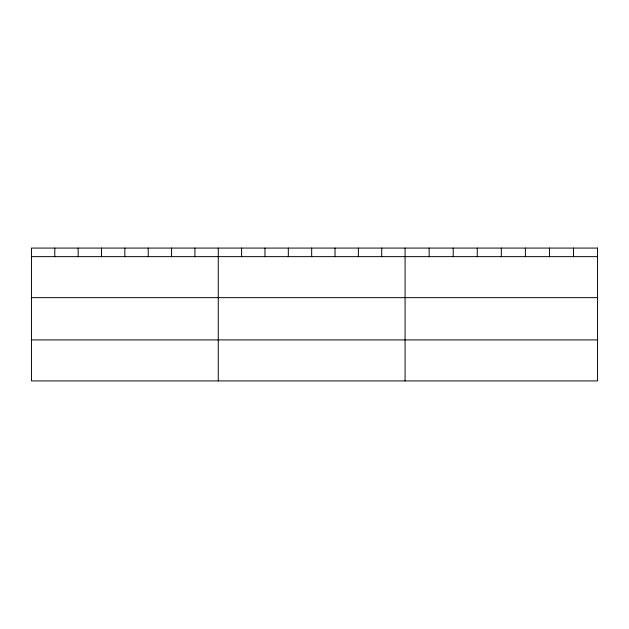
<?xml version="1.0" encoding="UTF-8"?>
<svg xmlns="http://www.w3.org/2000/svg" width="629" height="629" viewBox="0 0 629 629"><rect width="100%" height="100%" fill="white"/><g stroke="black" fill="none" stroke-linecap="round" stroke-linejoin="round"><path stroke-width="0.94" d="M31.45 256.64L597.55 256.64M31.45 297.651L597.55 297.651M31.45 339.912L597.55 339.912M573.491 248.078L573.491 256.64M549.431 248.078L549.431 256.64M525.372 248.078L525.372 256.64M501.313 248.078L501.313 256.64M477.254 248.078L477.254 256.64M453.195 248.078L453.195 256.64M429.135 248.078L429.135 256.64M405.076 248.078L405.076 380.922M381.724 248.078L381.724 256.64M358.373 248.078L358.373 256.64M335.021 248.078L335.021 256.64M311.669 248.078L311.669 256.64M288.318 248.078L288.318 256.64M264.966 248.078L264.966 256.64M241.615 248.078L241.615 256.64M218.263 248.078L218.263 380.922M194.911 248.078L194.911 256.64M171.56 248.078L171.56 256.64M148.208 248.078L148.208 256.64M124.857 248.078L124.857 256.64M101.505 248.078L101.505 256.64M78.153 248.078L78.153 256.64M54.802 248.078L54.802 256.64M597.55 248.078L31.45 248.078L31.45 380.922L597.55 380.922L597.55 248.078"/></g></svg>
